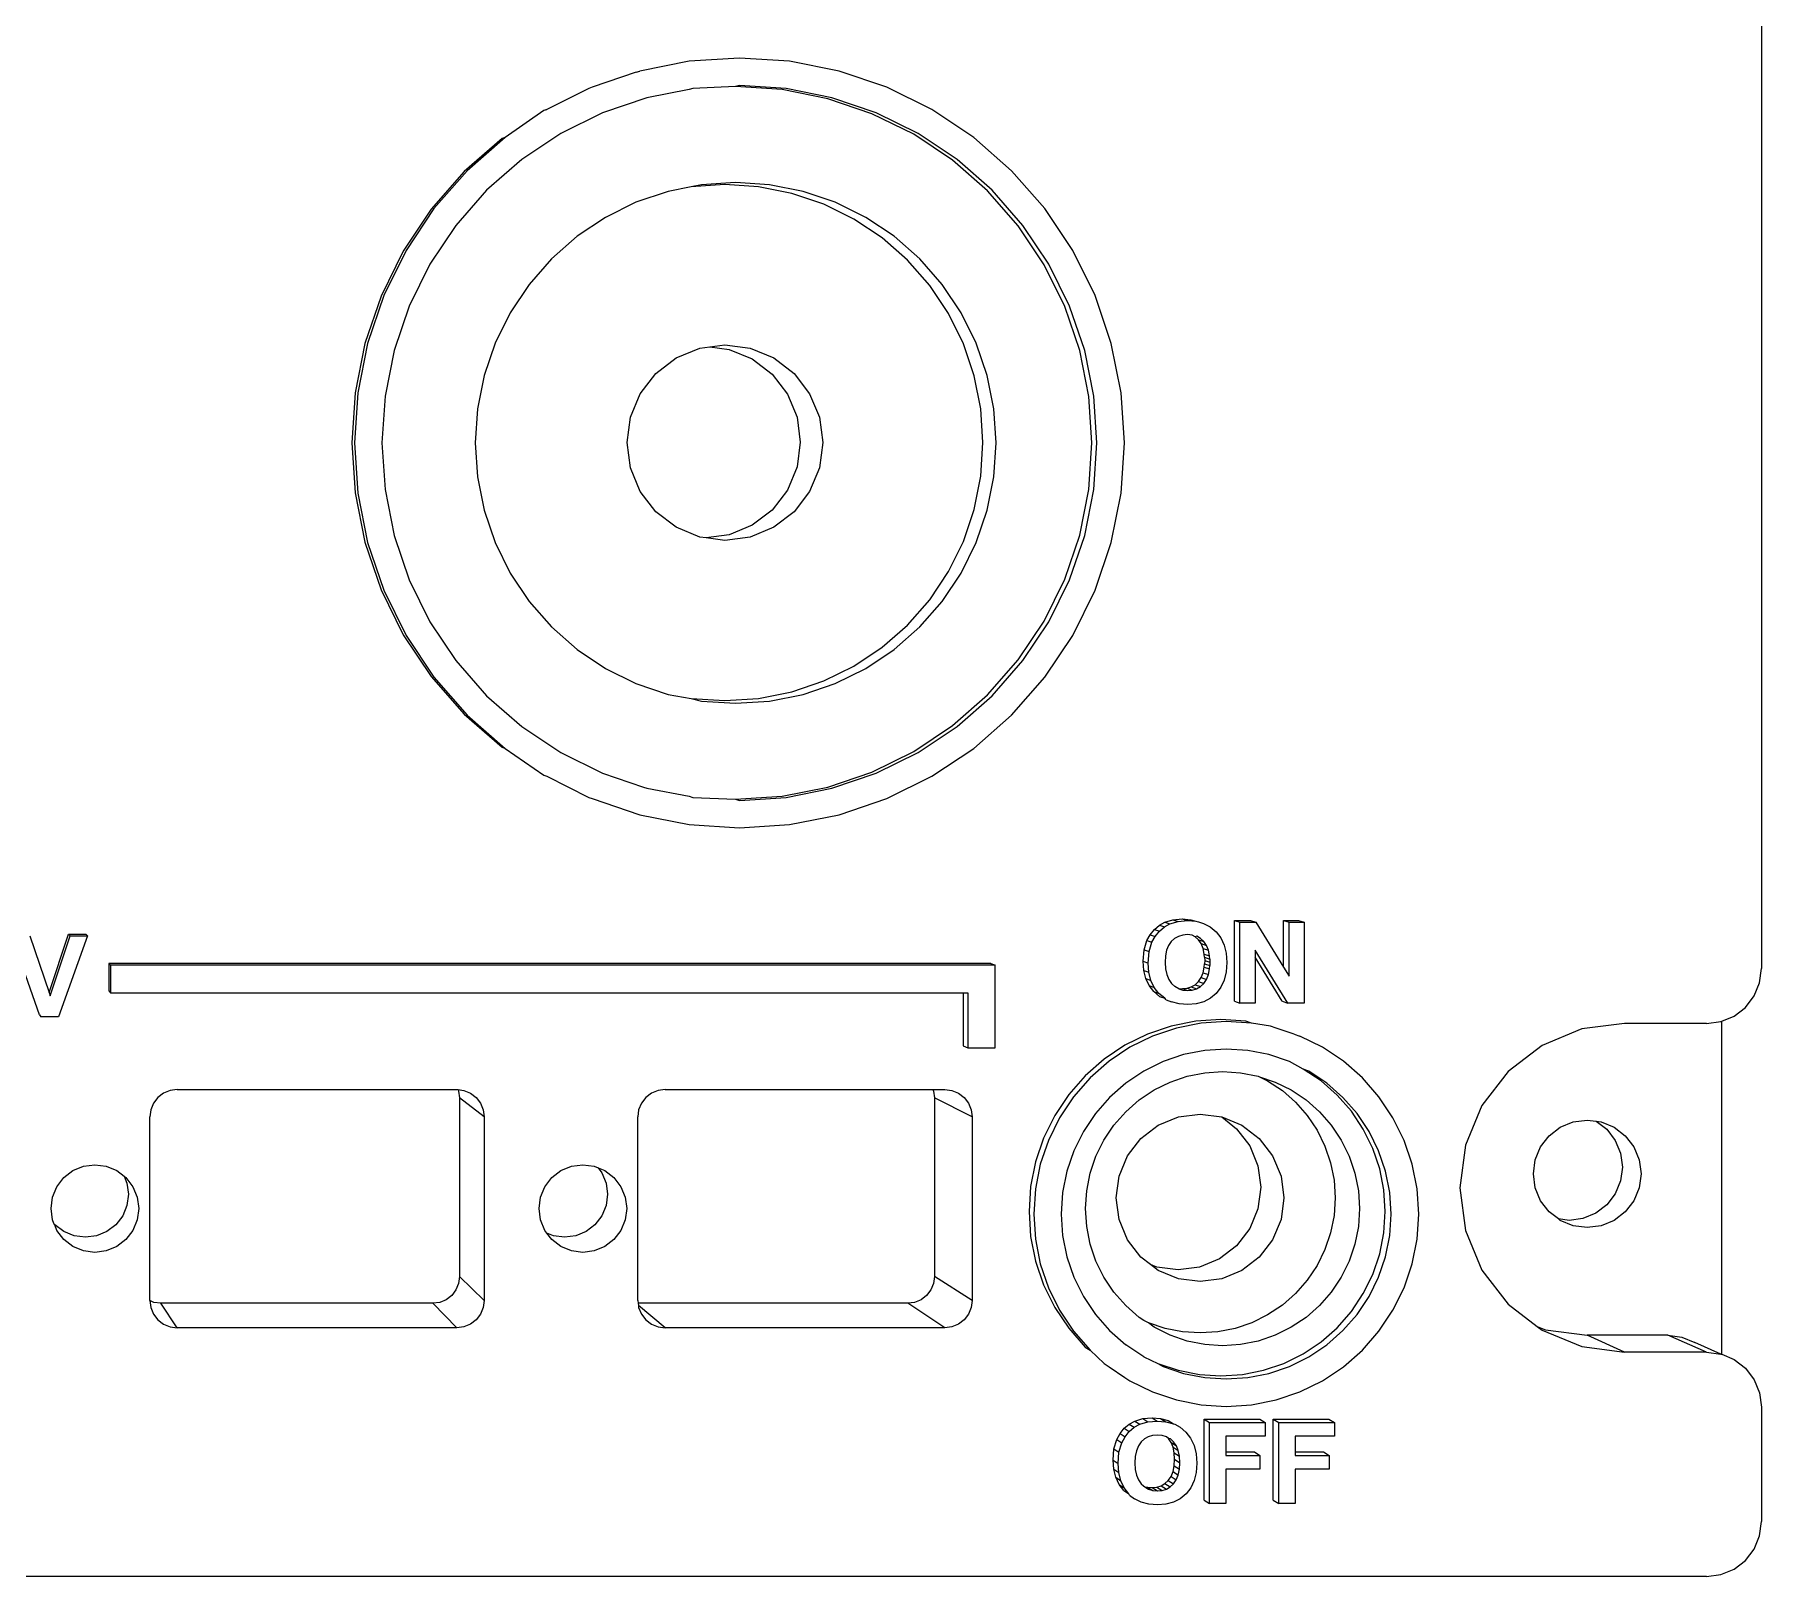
# Model space of a CAD drawing. Extents: x -79 to 96, y -51 to 52.
# Drawn here: x 20.2 to 95.5, y -50.6 to 16.6 of the extents above; entities that cross this region are included whole.
import ezdxf

# ---------------------------------------------------------------- set-up
doc = ezdxf.new("R2010")
doc.units = 0
doc.layers.get('0').update_dxf_attribs({"linetype": 'CONTINUOUS'})

msp = doc.modelspace()

# ---------------------------------------------------------------- linework, layer by layer
for p, q in [((95.526, 25.098), (95.526, -24.141)), ((48.781, 15.411), (46.628, 14.983)), ((50.972, 15.555), (48.781, 15.411)), ((53.162, 15.411), (50.972, 15.555)), ((55.315, 14.983), (53.162, 15.411)), ((46.478, 14.935), (44.549, 14.277)), ((46.478, 14.935), (46.628, 14.983)), ((50.807, 14.31), (48.938, 14.223)), ((50.972, 14.356), (50.807, 14.31)), ((52.834, 14.177), (50.807, 14.31)), ((53.006, 14.223), (50.972, 14.356)), ((57.394, 14.277), (55.315, 14.983)), ((44.406, 14.231), (42.581, 13.306)), ((44.549, 14.277), (44.406, 14.231)), ((46.938, 13.825), (45.008, 13.17)), ((48.78, 14.177), (46.938, 13.825)), ((48.938, 14.223), (48.78, 14.177)), ((54.827, 13.78), (52.834, 14.177)), ((55.005, 13.825), (53.006, 14.223)), ((56.751, 13.127), (54.827, 13.78)), ((56.935, 13.17), (55.005, 13.825)), ((59.362, 13.306), (57.394, 14.277)), ((42.443, 13.263), (40.755, 12.087)), ((42.581, 13.306), (42.443, 13.263)), ((42.443, 13.263), (42.465, 13.278)), ((42.465, 13.278), (42.581, 13.306)), ((45.008, 13.17), (43.18, 12.268)), ((58.573, 12.229), (56.751, 13.127)), ((58.763, 12.268), (56.935, 13.17)), ((61.188, 12.087), (59.362, 13.306)), ((40.624, 12.048), (38.979, 10.605)), ((40.755, 12.087), (39.105, 10.639)), ((40.755, 12.087), (40.624, 12.048)), ((43.18, 12.268), (41.485, 11.136)), ((60.263, 11.1), (58.573, 12.229)), ((60.458, 11.136), (58.763, 12.268)), ((62.838, 10.639), (61.188, 12.087)), ((38.979, 10.605), (37.536, 8.96)), ((39.105, 10.639), (37.658, 8.989)), ((41.485, 11.136), (39.953, 9.792)), ((61.79, 9.76), (60.263, 11.1)), ((61.99, 9.792), (60.458, 11.136)), ((64.285, 8.989), (62.838, 10.639)), ((39.953, 9.792), (38.609, 8.259)), ((48.875, 9.939), (47.869, 9.741)), ((50.343, 10.035), (48.875, 9.939)), ((49.325, 10.031), (48.875, 9.939)), ((50.807, 10.128), (49.325, 10.031)), ((51.811, 9.939), (50.343, 10.035)), ((52.289, 10.031), (50.807, 10.128)), ((53.254, 9.652), (51.811, 9.939)), ((53.745, 9.741), (52.289, 10.031)), ((63.334, 8.259), (61.99, 9.792)), ((46.463, 9.264), (45.132, 8.607)), ((47.869, 9.741), (46.463, 9.264)), ((54.647, 9.179), (53.254, 9.652)), ((55.151, 9.264), (53.745, 9.741)), ((55.966, 8.528), (54.647, 9.179)), ((56.482, 8.607), (55.151, 9.264)), ((63.13, 8.233), (61.79, 9.76)), ((37.536, 8.96), (36.321, 7.141)), ((37.658, 8.989), (36.438, 7.164)), ((45.132, 8.607), (43.897, 7.782)), ((57.19, 7.711), (55.966, 8.528)), ((57.717, 7.782), (56.482, 8.607)), ((65.505, 7.164), (64.285, 8.989)), ((38.609, 8.259), (37.476, 6.564)), ((43.897, 7.782), (42.781, 6.803)), ((58.296, 6.741), (57.19, 7.711)), ((58.833, 6.803), (57.717, 7.782)), ((64.259, 6.543), (63.13, 8.233)), ((64.467, 6.564), (63.334, 8.259)), ((36.321, 7.141), (35.353, 5.178)), ((36.438, 7.164), (35.467, 5.195)), ((42.781, 6.803), (41.802, 5.687)), ((59.812, 5.687), (58.833, 6.803)), ((66.476, 5.195), (65.505, 7.164)), ((37.476, 6.564), (36.575, 4.736)), ((59.266, 5.635), (58.296, 6.741)), ((65.157, 4.721), (64.259, 6.543)), ((65.368, 4.736), (64.467, 6.564)), ((41.802, 5.687), (40.977, 4.452)), ((60.083, 4.412), (59.266, 5.635)), ((60.637, 4.452), (59.812, 5.687)), ((35.353, 5.178), (34.649, 3.106)), ((35.467, 5.195), (34.762, 3.116)), ((36.575, 4.736), (35.919, 2.806)), ((65.811, 2.797), (65.157, 4.721)), ((66.024, 2.806), (65.368, 4.736)), ((67.181, 3.116), (66.476, 5.195)), ((40.977, 4.452), (40.32, 3.121)), ((60.734, 3.092), (60.083, 4.412)), ((61.294, 3.121), (60.637, 4.452)), ((34.649, 3.106), (34.223, 0.96)), ((34.762, 3.116), (34.333, 0.963)), ((40.32, 3.121), (39.843, 1.715)), ((49.683, 2.963), (50.343, 3.05)), ((50.343, 3.05), (51.446, 2.905)), ((61.207, 1.699), (60.734, 3.092)), ((61.771, 1.715), (61.294, 3.121)), ((67.61, 0.963), (67.181, 3.116)), ((35.919, 2.806), (35.522, 0.807)), ((47.329, 1.802), (48.212, 2.479)), ((48.212, 2.479), (49.24, 2.905)), ((49.24, 2.905), (49.683, 2.963)), ((49.683, 2.963), (50.523, 2.853)), ((50.523, 2.853), (51.532, 2.435)), ((51.446, 2.905), (52.474, 2.479)), ((51.532, 2.435), (52.399, 1.77)), ((52.474, 2.479), (53.357, 1.802)), ((66.207, 0.804), (65.811, 2.797)), ((66.421, 0.807), (66.024, 2.806)), ((39.843, 1.715), (39.553, 0.259)), ((46.652, 0.919), (47.329, 1.802)), ((52.399, 1.77), (53.064, 0.903)), ((53.357, 1.802), (54.034, 0.919)), ((61.494, 0.256), (61.207, 1.699)), ((62.061, 0.259), (61.771, 1.715)), ((34.223, 0.96), (34.079, -1.223)), ((34.333, 0.963), (34.19, -1.227)), ((35.522, 0.807), (35.388, -1.227)), ((46.226, -0.109), (46.652, 0.919)), ((53.064, 0.903), (53.483, -0.107)), ((54.034, 0.919), (54.46, -0.109)), ((66.34, -1.223), (66.207, 0.804)), ((66.555, -1.227), (66.421, 0.807)), ((67.753, -1.227), (67.61, 0.963)), ((39.553, 0.259), (39.456, -1.223)), ((61.59, -1.212), (61.494, 0.256)), ((62.158, -1.223), (62.061, 0.259)), ((46.081, -1.212), (46.226, -0.109)), ((53.483, -0.107), (53.625, -1.19)), ((54.46, -0.109), (54.605, -1.212)), ((34.079, -1.223), (34.223, -3.406)), ((34.19, -1.227), (34.333, -3.417)), ((35.388, -1.227), (35.522, -3.261)), ((39.456, -1.223), (39.553, -2.705)), ((46.226, -2.315), (46.081, -1.212)), ((53.625, -1.19), (53.483, -2.273)), ((54.605, -1.212), (54.46, -2.315)), ((61.494, -2.68), (61.59, -1.212)), ((62.061, -2.705), (62.158, -1.223)), ((66.207, -3.25), (66.34, -1.223)), ((66.421, -3.261), (66.555, -1.227)), ((67.61, -3.417), (67.753, -1.227)), ((39.553, -2.705), (39.843, -4.161)), ((46.652, -3.343), (46.226, -2.315)), ((53.483, -2.273), (53.064, -3.283)), ((54.46, -2.315), (54.034, -3.343)), ((61.207, -4.123), (61.494, -2.68)), ((61.771, -4.161), (62.061, -2.705)), ((34.223, -3.406), (34.649, -5.552)), ((34.333, -3.417), (34.762, -5.57)), ((35.522, -3.261), (35.919, -5.26)), ((47.329, -4.226), (46.652, -3.343)), ((53.064, -3.283), (52.399, -4.15)), ((54.034, -3.343), (53.357, -4.226)), ((65.811, -5.243), (66.207, -3.25)), ((66.024, -5.26), (66.421, -3.261)), ((67.181, -5.57), (67.61, -3.417)), ((39.843, -4.161), (40.32, -5.567)), ((48.212, -4.903), (47.329, -4.226)), ((52.399, -4.15), (51.532, -4.815)), ((53.357, -4.226), (52.474, -4.903)), ((60.734, -5.516), (61.207, -4.123)), ((61.294, -5.567), (61.771, -4.161)), ((35.919, -5.26), (36.575, -7.19)), ((49.24, -5.329), (48.212, -4.903)), ((50.523, -5.233), (49.518, -5.365)), ((51.532, -4.815), (50.523, -5.233)), ((52.474, -4.903), (51.446, -5.329)), ((65.157, -7.167), (65.811, -5.243)), ((65.368, -7.19), (66.024, -5.26)), ((34.649, -5.552), (35.353, -7.624)), ((34.762, -5.57), (35.467, -7.649)), ((40.32, -5.567), (40.977, -6.898)), ((49.518, -5.365), (49.24, -5.329)), ((50.343, -5.474), (49.518, -5.365)), ((51.446, -5.329), (50.343, -5.474)), ((60.083, -6.835), (60.734, -5.516)), ((60.637, -6.898), (61.294, -5.567)), ((66.476, -7.649), (67.181, -5.57)), ((36.575, -7.19), (37.476, -9.019)), ((40.977, -6.898), (41.802, -8.133)), ((59.266, -8.059), (60.083, -6.835)), ((59.812, -8.133), (60.637, -6.898)), ((64.259, -8.989), (65.157, -7.167)), ((64.467, -9.019), (65.368, -7.19)), ((35.353, -7.624), (36.321, -9.587)), ((35.467, -7.649), (36.438, -9.618)), ((41.802, -8.133), (42.781, -9.249)), ((58.296, -9.165), (59.266, -8.059)), ((58.833, -9.249), (59.812, -8.133)), ((65.505, -9.618), (66.476, -7.649)), ((37.476, -9.019), (38.609, -10.713)), ((63.13, -10.679), (64.259, -8.989)), ((63.334, -10.713), (64.467, -9.019)), ((36.321, -9.587), (37.536, -11.406)), ((36.438, -9.618), (37.658, -11.443)), ((42.781, -9.249), (43.897, -10.228)), ((57.19, -10.135), (58.296, -9.165)), ((57.717, -10.228), (58.833, -9.249)), ((64.285, -11.443), (65.505, -9.618)), ((43.897, -10.228), (45.132, -11.053)), ((55.966, -10.952), (57.19, -10.135)), ((56.482, -11.053), (57.717, -10.228)), ((38.609, -10.713), (39.953, -12.246)), ((45.132, -11.053), (46.463, -11.71)), ((54.647, -11.603), (55.966, -10.952)), ((55.151, -11.71), (56.482, -11.053)), ((61.79, -12.206), (63.13, -10.679)), ((61.99, -12.246), (63.334, -10.713)), ((37.536, -11.406), (38.979, -13.051)), ((37.658, -11.443), (39.105, -13.094)), ((46.463, -11.71), (47.869, -12.187)), ((53.254, -12.076), (54.647, -11.603)), ((53.745, -12.187), (55.151, -11.71)), ((62.838, -13.094), (64.285, -11.443)), ((39.953, -12.246), (41.485, -13.59)), ((47.869, -12.187), (48.875, -12.363)), ((48.875, -12.363), (50.343, -12.459)), ((48.875, -12.363), (49.325, -12.477)), ((49.325, -12.477), (50.807, -12.574)), ((50.343, -12.459), (51.811, -12.363)), ((50.807, -12.574), (52.289, -12.477)), ((51.811, -12.363), (53.254, -12.076)), ((52.289, -12.477), (53.745, -12.187)), ((60.263, -13.546), (61.79, -12.206)), ((60.458, -13.59), (61.99, -12.246)), ((38.979, -13.051), (40.624, -14.494)), ((39.105, -13.094), (40.755, -14.541)), ((58.573, -14.675), (60.263, -13.546)), ((61.188, -14.541), (62.838, -13.094)), ((41.485, -13.59), (43.18, -14.722)), ((58.763, -14.722), (60.458, -13.59)), ((40.624, -14.494), (40.755, -14.541)), ((40.755, -14.541), (42.443, -15.71)), ((43.18, -14.722), (45.001, -15.62)), ((56.751, -15.573), (58.573, -14.675)), ((56.935, -15.624), (58.763, -14.722)), ((59.362, -15.76), (61.188, -14.541)), ((42.443, -15.71), (42.581, -15.76)), ((42.581, -15.76), (44.406, -16.677)), ((45.001, -15.62), (46.787, -16.227)), ((54.827, -16.227), (56.751, -15.573)), ((55.005, -16.279), (56.935, -15.624)), ((57.394, -16.731), (59.362, -15.76)), ((46.787, -16.227), (46.938, -16.279)), ((46.938, -16.279), (48.78, -16.623)), ((52.834, -16.623), (54.827, -16.227)), ((53.006, -16.677), (55.005, -16.279)), ((44.406, -16.677), (44.549, -16.731)), ((44.549, -16.731), (46.628, -17.437)), ((48.78, -16.623), (48.938, -16.677)), ((48.938, -16.677), (50.807, -16.756)), ((50.807, -16.756), (52.834, -16.623)), ((50.807, -16.756), (50.972, -16.81)), ((50.972, -16.81), (53.006, -16.677)), ((55.315, -17.437), (57.394, -16.731)), ((46.628, -17.437), (48.781, -17.865)), ((48.781, -17.865), (50.972, -18.009)), ((50.972, -18.009), (53.162, -17.865)), ((53.162, -17.865), (55.315, -17.437)), ((68.875, -22.664), (69.061, -22.436)), ((69.061, -22.436), (69.279, -22.25)), ((69.061, -22.436), (69.285, -22.509)), ((69.098, -22.737), (69.285, -22.509)), ((69.279, -22.25), (69.517, -22.119)), ((69.279, -22.25), (69.503, -22.322)), ((69.285, -22.509), (69.503, -22.322)), ((69.503, -22.322), (69.742, -22.19)), ((69.517, -22.119), (69.871, -22.014)), ((69.517, -22.119), (69.742, -22.19)), ((69.742, -22.19), (70.098, -22.085)), ((69.871, -22.014), (70.276, -21.979)), ((69.871, -22.014), (70.098, -22.085)), ((70.098, -22.085), (70.504, -22.05)), ((70.276, -21.979), (70.646, -22.009)), ((70.276, -21.979), (70.504, -22.05)), ((70.504, -22.05), (70.875, -22.081)), ((70.646, -22.009), (70.875, -22.081)), ((70.875, -22.081), (70.978, -22.1)), ((70.978, -22.1), (71.207, -22.172)), ((71.207, -22.172), (71.5, -22.323)), ((71.5, -22.323), (71.754, -22.535)), ((71.754, -22.535), (71.96, -22.801)), ((72.553, -25.564), (72.553, -22.039)), ((72.553, -22.039), (73.245, -22.039)), ((72.553, -22.039), (72.788, -22.111)), ((72.788, -25.646), (72.788, -22.111)), ((72.788, -22.111), (73.483, -22.111)), ((73.245, -22.039), (73.483, -22.111)), ((73.483, -22.111), (74.688, -24.077)), ((74.688, -24.077), (74.688, -22.039)), ((74.688, -22.039), (75.349, -22.039)), ((74.688, -22.039), (74.93, -22.111)), ((74.93, -22.111), (75.593, -22.111)), ((74.93, -24.472), (74.93, -22.111)), ((75.349, -22.039), (75.593, -22.111)), ((75.593, -22.111), (75.593, -25.646)), ((20.456, -26.16), (19.259, -22.709)), ((20.033, -22.709), (20.879, -25.185)), ((20.879, -25.185), (21.723, -22.636)), ((20.928, -25.326), (21.793, -22.709)), ((22.551, -22.709), (21.284, -26.245)), ((21.723, -22.636), (22.478, -22.636)), ((21.723, -22.636), (21.793, -22.709)), ((21.793, -22.709), (22.551, -22.709)), ((22.478, -22.636), (22.551, -22.709)), ((68.572, -23.823), (68.612, -23.328)), ((68.612, -23.328), (68.733, -22.919)), ((68.612, -23.328), (68.834, -23.403)), ((68.733, -22.919), (68.875, -22.664)), ((68.733, -22.919), (68.956, -22.993)), ((68.834, -23.403), (68.956, -22.993)), ((68.875, -22.664), (69.098, -22.737)), ((68.956, -22.993), (69.098, -22.737)), ((69.681, -23.134), (69.597, -23.343)), ((69.8, -22.963), (69.681, -23.134)), ((69.945, -22.831), (69.8, -22.963)), ((70.113, -22.736), (69.945, -22.831)), ((70.301, -22.68), (70.113, -22.736)), ((70.511, -22.661), (70.301, -22.68)), ((70.709, -22.678), (70.511, -22.661)), ((70.846, -22.755), (70.709, -22.678)), ((70.909, -22.735), (70.846, -22.755)), ((70.989, -22.886), (70.846, -22.755)), ((71.075, -22.829), (70.909, -22.735)), ((71.105, -23.054), (70.989, -22.886)), ((70.989, -22.886), (71.219, -22.96)), ((71.219, -22.96), (71.075, -22.829)), ((71.188, -23.261), (71.105, -23.054)), ((71.105, -23.054), (71.336, -23.128)), ((71.238, -23.506), (71.188, -23.261)), ((71.188, -23.261), (71.419, -23.336)), ((71.336, -23.128), (71.219, -22.96)), ((71.419, -23.336), (71.336, -23.128)), ((71.469, -23.582), (71.419, -23.336)), ((71.96, -22.801), (72.106, -23.115)), ((72.106, -23.115), (72.194, -23.475)), ((61.927, -23.92), (23.478, -23.92)), ((23.478, -23.92), (23.478, -25.115)), ((23.478, -23.92), (23.554, -23.997)), ((62.128, -23.997), (23.554, -23.997)), ((23.554, -23.997), (23.554, -25.196)), ((61.927, -23.92), (62.128, -23.997)), ((62.128, -27.593), (62.128, -23.997)), ((68.601, -24.221), (68.572, -23.823)), ((68.572, -23.823), (68.794, -23.9)), ((68.794, -23.9), (68.834, -23.403)), ((68.823, -24.3), (68.794, -23.9)), ((69.546, -23.59), (69.53, -23.876)), ((69.53, -23.876), (69.547, -24.158)), ((69.597, -23.343), (69.546, -23.59)), ((71.187, -24.326), (71.238, -24.077)), ((71.247, -23.648), (71.238, -23.506)), ((71.238, -23.506), (71.469, -23.582)), ((71.238, -24.077), (71.246, -23.933)), ((71.238, -24.077), (71.468, -24.155)), ((71.255, -23.79), (71.246, -23.933)), ((71.246, -23.933), (71.477, -24.011)), ((71.247, -23.648), (71.255, -23.79)), ((71.247, -23.648), (71.477, -23.724)), ((71.255, -23.79), (71.486, -23.867)), ((71.468, -24.155), (71.477, -24.011)), ((71.477, -23.724), (71.469, -23.582)), ((71.477, -23.724), (71.486, -23.867)), ((71.486, -23.867), (71.477, -24.011)), ((72.194, -23.475), (72.224, -23.883)), ((72.224, -23.883), (72.194, -24.288)), ((74.877, -25.646), (73.451, -23.341)), ((73.451, -23.341), (73.451, -23.649)), ((74.635, -25.564), (73.451, -23.649)), ((73.451, -23.649), (73.451, -25.646)), ((74.688, -24.077), (74.93, -24.472)), ((68.688, -24.574), (68.601, -24.221)), ((68.601, -24.221), (68.823, -24.3)), ((68.833, -24.882), (68.688, -24.574)), ((68.688, -24.574), (68.91, -24.654)), ((68.91, -24.654), (68.823, -24.3)), ((69.056, -24.962), (68.91, -24.654)), ((69.547, -24.158), (69.599, -24.404)), ((69.599, -24.404), (69.686, -24.614)), ((69.686, -24.614), (69.807, -24.787)), ((69.807, -24.787), (69.955, -24.922)), ((70.836, -24.843), (70.982, -24.709)), ((70.982, -24.709), (71.101, -24.537)), ((70.982, -24.709), (71.212, -24.789)), ((71.065, -24.924), (71.212, -24.789)), ((71.101, -24.537), (71.187, -24.326)), ((71.101, -24.537), (71.332, -24.616)), ((71.187, -24.326), (71.417, -24.405)), ((71.212, -24.789), (71.332, -24.616)), ((71.332, -24.616), (71.417, -24.405)), ((71.417, -24.405), (71.468, -24.155)), ((72.107, -24.646), (71.962, -24.958)), ((72.194, -24.288), (72.107, -24.646)), ((95.206, -25.336), (95.444, -24.759)), ((95.444, -24.759), (95.526, -24.141)), ((20.879, -25.185), (20.928, -25.326)), ((23.478, -25.115), (23.554, -25.196)), ((23.554, -25.196), (60.732, -25.196)), ((60.732, -25.196), (60.732, -27.504)), ((60.732, -25.196), (60.929, -25.196)), ((60.929, -25.196), (60.929, -27.593)), ((69.036, -25.144), (68.833, -24.882)), ((68.833, -24.882), (69.056, -24.962)), ((69.288, -25.354), (69.036, -25.144)), ((69.036, -25.144), (69.259, -25.226)), ((69.259, -25.226), (69.056, -24.962)), ((69.512, -25.436), (69.259, -25.226)), ((69.288, -25.354), (69.512, -25.436)), ((69.58, -25.504), (69.512, -25.436)), ((69.58, -25.504), (69.806, -25.586)), ((70.139, -25.677), (69.806, -25.586)), ((70.122, -25.019), (69.955, -24.922)), ((70.122, -25.019), (70.284, -25.016)), ((70.122, -25.019), (70.307, -25.077)), ((70.284, -25.016), (70.487, -24.996)), ((70.284, -25.016), (70.511, -25.097)), ((70.307, -25.077), (70.511, -25.097)), ((70.487, -24.996), (70.671, -24.939)), ((70.487, -24.996), (70.715, -25.077)), ((70.511, -25.097), (70.715, -25.077)), ((70.671, -24.939), (70.836, -24.843)), ((70.671, -24.939), (70.9, -25.02)), ((70.715, -25.077), (70.9, -25.02)), ((70.836, -24.843), (71.065, -24.924)), ((71.214, -25.586), (70.883, -25.677)), ((70.9, -25.02), (71.065, -24.924)), ((71.506, -25.435), (71.214, -25.586)), ((71.758, -25.223), (71.506, -25.435)), ((71.962, -24.958), (71.758, -25.223)), ((72.553, -25.564), (72.788, -25.646)), ((74.635, -25.564), (74.877, -25.646)), ((94.826, -25.831), (95.206, -25.336)), ((20.456, -26.16), (20.522, -26.245)), ((21.284, -26.245), (20.522, -26.245)), ((70.514, -25.707), (70.139, -25.677)), ((70.883, -25.677), (70.514, -25.707)), ((73.451, -25.646), (72.788, -25.646)), ((75.593, -25.646), (74.877, -25.646)), ((93.796, -26.432), (94.331, -26.21)), ((94.331, -26.21), (94.826, -25.831)), ((68.76, -27.001), (67.779, -27.485)), ((68.982, -27.089), (67.998, -27.574)), ((69.796, -26.65), (68.76, -27.001)), ((70.022, -26.736), (68.982, -27.089)), ((70.869, -26.436), (69.796, -26.65)), ((71.098, -26.522), (70.022, -26.736)), ((71.96, -26.365), (70.869, -26.436)), ((72.193, -26.45), (71.098, -26.522)), ((73.052, -26.436), (71.96, -26.365)), ((73.289, -26.522), (72.193, -26.45)), ((73.289, -26.522), (73.052, -26.436)), ((74.125, -26.65), (73.289, -26.522)), ((74.365, -26.736), (74.125, -26.65)), ((75.161, -27.001), (74.365, -26.736)), ((75.161, -27.001), (75.404, -27.089)), ((76.389, -27.574), (75.404, -27.089)), ((87.696, -26.775), (85.967, -27.491)), ((89.552, -26.53), (87.696, -26.775)), ((93.136, -26.53), (89.552, -26.53)), ((93.136, -26.53), (93.755, -26.449)), ((93.755, -26.449), (93.796, -26.432)), ((93.796, -40.955), (93.796, -26.432)), ((60.732, -27.504), (60.929, -27.593)), ((60.929, -27.593), (62.128, -27.593)), ((67.779, -27.485), (66.869, -28.093)), ((67.998, -27.574), (67.085, -28.184)), ((71.255, -27.71), (70.332, -27.894)), ((72.193, -27.649), (71.255, -27.71)), ((73.132, -27.71), (72.193, -27.649)), ((74.055, -27.894), (73.132, -27.71)), ((77.301, -28.184), (76.389, -27.574)), ((85.967, -27.491), (84.482, -28.63)), ((66.869, -28.093), (66.046, -28.814)), ((67.085, -28.184), (66.26, -28.908)), ((69.441, -28.196), (68.597, -28.612)), ((70.332, -27.894), (69.441, -28.196)), ((74.946, -28.196), (74.055, -27.894)), ((75.545, -28.52), (74.946, -28.196)), ((76.325, -29.041), (75.545, -28.52)), ((75.79, -28.612), (75.545, -28.52)), ((78.127, -28.908), (77.301, -28.184)), ((66.046, -28.814), (65.325, -29.637)), ((66.26, -28.908), (65.537, -29.733)), ((67.815, -29.135), (67.108, -29.755)), ((68.597, -28.612), (67.815, -29.135)), ((69.048, -29.433), (69.749, -29.087)), ((69.749, -29.087), (70.489, -28.836)), ((70.489, -28.836), (71.256, -28.684)), ((71.256, -28.684), (72.035, -28.632)), ((72.035, -28.632), (72.815, -28.684)), ((72.815, -28.684), (73.582, -28.836)), ((73.582, -28.836), (73.65, -28.859)), ((73.65, -28.859), (73.999, -29.031)), ((73.65, -28.859), (74.322, -29.087)), ((73.999, -29.031), (74.64, -29.46)), ((74.322, -29.087), (75.023, -29.433)), ((76.572, -29.135), (75.79, -28.612)), ((77.03, -29.659), (76.325, -29.041)), ((77.279, -29.755), (76.572, -29.135)), ((78.85, -29.733), (78.127, -28.908)), ((84.482, -28.63), (83.343, -30.115)), ((25.426, -30.006), (25.307, -30.295)), ((25.616, -29.759), (25.426, -30.006)), ((25.864, -29.569), (25.616, -29.759)), ((26.152, -29.45), (25.864, -29.569)), ((26.461, -29.409), (26.152, -29.45)), ((26.461, -29.409), (38.648, -29.409)), ((38.648, -29.409), (38.705, -29.417)), ((38.705, -29.417), (38.731, -29.479)), ((38.705, -29.417), (38.957, -29.45)), ((38.731, -29.479), (38.771, -29.78)), ((39.843, -30.604), (38.771, -29.78)), ((38.771, -29.78), (38.771, -37.57)), ((38.957, -29.45), (39.246, -29.569)), ((39.246, -29.569), (39.493, -29.759)), ((39.493, -29.759), (39.683, -30.006)), ((39.683, -30.006), (39.802, -30.295)), ((46.698, -30.006), (46.579, -30.295)), ((46.888, -29.759), (46.698, -30.006)), ((47.135, -29.569), (46.888, -29.759)), ((47.423, -29.45), (47.135, -29.569)), ((47.733, -29.409), (47.423, -29.45)), ((47.733, -29.409), (59.401, -29.409)), ((59.401, -29.409), (59.43, -29.479)), ((59.401, -29.409), (59.92, -29.409)), ((59.43, -29.479), (59.47, -29.78)), ((61.115, -30.604), (59.47, -29.78)), ((59.47, -29.78), (59.47, -37.57)), ((59.92, -29.409), (60.229, -29.45)), ((60.229, -29.45), (60.517, -29.569)), ((60.517, -29.569), (60.765, -29.759)), ((60.765, -29.759), (60.955, -30.006)), ((60.955, -30.006), (61.074, -30.295)), ((65.325, -29.637), (64.717, -30.547)), ((65.537, -29.733), (64.927, -30.645)), ((67.108, -29.755), (66.488, -30.463)), ((67.811, -30.382), (68.399, -29.867)), ((68.399, -29.867), (69.048, -29.433)), ((74.64, -29.46), (75.22, -29.968)), ((75.023, -29.433), (75.672, -29.867)), ((75.22, -29.968), (75.728, -30.547)), ((75.672, -29.867), (76.26, -30.382)), ((77.648, -30.364), (77.03, -29.659)), ((77.899, -30.463), (77.279, -29.755)), ((79.46, -30.645), (78.85, -29.733)), ((25.307, -30.295), (25.266, -30.604)), ((25.266, -38.609), (25.266, -30.604)), ((39.802, -30.295), (39.843, -30.604)), ((39.843, -30.604), (39.843, -38.609)), ((46.579, -30.295), (46.538, -30.604)), ((46.538, -38.609), (46.538, -30.604)), ((61.074, -30.295), (61.115, -30.604)), ((61.115, -30.604), (61.115, -38.609)), ((64.717, -30.547), (64.233, -31.528)), ((64.927, -30.645), (64.441, -31.63)), ((66.488, -30.463), (65.965, -31.245)), ((67.296, -30.97), (67.811, -30.382)), ((69.226, -30.97), (70.107, -30.606)), ((70.107, -30.606), (71.053, -30.481)), ((71.053, -30.481), (71.998, -30.606)), ((71.998, -30.606), (72.88, -30.97)), ((71.998, -30.606), (72.645, -31.126)), ((75.728, -30.547), (76.156, -31.188)), ((76.26, -30.382), (76.775, -30.97)), ((78.169, -31.144), (77.648, -30.364)), ((78.422, -31.245), (77.899, -30.463)), ((79.946, -31.63), (79.46, -30.645)), ((83.343, -30.115), (82.627, -31.844)), ((86.757, -31.057), (87.323, -30.823)), ((87.323, -30.823), (87.93, -30.743)), ((87.93, -30.743), (88.325, -30.795)), ((88.325, -30.795), (88.786, -31.148)), ((88.325, -30.795), (88.537, -30.823)), ((88.537, -30.823), (89.103, -31.057)), ((64.233, -31.528), (63.882, -32.564)), ((65.965, -31.245), (65.549, -32.089)), ((66.862, -31.619), (67.296, -30.97)), ((67.889, -32.308), (68.469, -31.551)), ((68.469, -31.551), (69.226, -30.97)), ((72.645, -31.126), (73.218, -31.873)), ((72.88, -30.97), (73.636, -31.551)), ((73.636, -31.551), (74.217, -32.308)), ((76.156, -31.188), (76.497, -31.879)), ((76.775, -30.97), (77.209, -31.619)), ((78.584, -31.985), (78.169, -31.144)), ((78.838, -32.089), (78.422, -31.245)), ((85.898, -31.916), (86.271, -31.43)), ((86.271, -31.43), (86.757, -31.057)), ((88.786, -31.148), (89.155, -31.63)), ((89.103, -31.057), (89.589, -31.43)), ((89.589, -31.43), (89.962, -31.916)), ((64.441, -31.63), (64.088, -32.669)), ((65.549, -32.089), (65.246, -32.979)), ((66.265, -33.06), (66.516, -32.32)), ((66.516, -32.32), (66.862, -31.619)), ((67.524, -33.189), (67.889, -32.308)), ((73.218, -31.873), (73.578, -32.742)), ((74.217, -32.308), (74.582, -33.189)), ((76.497, -31.879), (76.745, -32.609)), ((77.209, -31.619), (77.555, -32.32)), ((77.555, -32.32), (77.806, -33.06)), ((78.885, -32.873), (78.584, -31.985)), ((79.141, -32.979), (78.838, -32.089)), ((80.298, -32.669), (79.946, -31.63)), ((82.627, -31.844), (82.383, -33.699)), ((85.664, -32.482), (85.898, -31.916)), ((89.155, -31.63), (89.387, -32.191)), ((89.387, -32.191), (89.467, -32.792)), ((89.962, -31.916), (90.197, -32.482)), ((21.525, -33.255), (21.921, -32.951)), ((21.921, -32.951), (22.382, -32.76)), ((22.382, -32.76), (22.877, -32.695)), ((22.877, -32.695), (23.371, -32.76)), ((23.371, -32.76), (23.832, -32.951)), ((23.832, -32.951), (24.152, -33.196)), ((42.796, -33.255), (43.192, -32.951)), ((43.192, -32.951), (43.653, -32.76)), ((43.653, -32.76), (44.148, -32.695)), ((44.148, -32.695), (44.643, -32.76)), ((44.643, -32.76), (44.812, -32.83)), ((44.812, -32.83), (44.974, -33.041)), ((44.812, -32.83), (45.104, -32.951)), ((44.974, -33.041), (45.162, -33.494)), ((45.104, -32.951), (45.5, -33.255)), ((63.882, -32.564), (63.668, -33.637)), ((64.088, -32.669), (63.874, -33.746)), ((65.246, -32.979), (65.063, -33.902)), ((66.112, -33.827), (66.265, -33.06)), ((73.578, -32.742), (73.701, -33.675)), ((76.745, -32.609), (76.895, -33.365)), ((77.806, -33.06), (77.958, -33.827)), ((79.068, -33.793), (78.885, -32.873)), ((79.324, -33.902), (79.141, -32.979)), ((80.513, -33.746), (80.298, -32.669)), ((85.584, -33.089), (85.664, -32.482)), ((85.664, -33.697), (85.584, -33.089)), ((89.467, -32.792), (89.387, -33.394)), ((90.197, -32.482), (90.277, -33.089)), ((90.277, -33.089), (90.197, -33.697)), ((21.03, -34.112), (21.221, -33.651)), ((21.221, -33.651), (21.525, -33.255)), ((24.152, -33.196), (24.275, -33.494)), ((24.152, -33.196), (24.228, -33.255)), ((24.228, -33.255), (24.532, -33.651)), ((24.275, -33.494), (24.339, -33.98)), ((24.532, -33.651), (24.723, -34.112)), ((42.302, -34.112), (42.493, -33.651)), ((42.493, -33.651), (42.796, -33.255)), ((45.162, -33.494), (45.226, -33.98)), ((45.5, -33.255), (45.804, -33.651)), ((45.804, -33.651), (45.995, -34.112)), ((63.668, -33.637), (63.597, -34.728)), ((63.874, -33.746), (63.803, -34.841)), ((66.061, -34.607), (66.112, -33.827)), ((67.399, -34.134), (67.524, -33.189)), ((73.701, -33.675), (73.578, -34.608)), ((74.582, -33.189), (74.706, -34.134)), ((76.895, -33.365), (76.945, -34.134)), ((77.958, -33.827), (78.01, -34.607)), ((79.129, -34.728), (79.068, -33.793)), ((80.584, -34.841), (80.513, -33.746)), ((82.383, -33.699), (82.627, -35.555)), ((85.898, -34.262), (85.664, -33.697)), ((89.387, -33.394), (89.155, -33.955)), ((90.197, -33.697), (89.962, -34.262)), ((20.965, -34.607), (21.03, -34.112)), ((21.03, -35.101), (20.965, -34.607)), ((24.275, -34.466), (24.088, -34.919)), ((24.339, -33.98), (24.275, -34.466)), ((24.723, -34.112), (24.788, -34.607)), ((24.788, -34.607), (24.723, -35.101)), ((42.236, -34.607), (42.302, -34.112)), ((42.302, -35.101), (42.236, -34.607)), ((45.162, -34.466), (44.974, -34.919)), ((45.226, -33.98), (45.162, -34.466)), ((45.995, -34.112), (46.06, -34.607)), ((46.06, -34.607), (45.995, -35.101)), ((65.063, -33.902), (65.001, -34.841)), ((66.112, -35.386), (66.061, -34.607)), ((67.524, -35.08), (67.399, -34.134)), ((73.578, -34.608), (73.218, -35.477)), ((74.706, -34.134), (74.582, -35.08)), ((76.945, -34.134), (76.895, -34.904)), ((78.01, -34.607), (77.958, -35.386)), ((79.386, -34.841), (79.324, -33.902)), ((86.271, -34.748), (85.898, -34.262)), ((88.786, -34.437), (88.304, -34.806)), ((89.155, -33.955), (88.786, -34.437)), ((89.962, -34.262), (89.589, -34.748)), ((21.092, -35.251), (21.03, -35.101)), ((21.135, -35.307), (21.092, -35.251)), ((21.524, -35.606), (21.135, -35.307)), ((21.221, -35.562), (21.135, -35.307)), ((23.79, -35.307), (23.401, -35.606)), ((24.088, -34.919), (23.79, -35.307)), ((24.723, -35.101), (24.532, -35.562)), ((42.493, -35.562), (42.302, -35.101)), ((44.676, -35.307), (44.287, -35.606)), ((44.974, -34.919), (44.676, -35.307)), ((45.995, -35.101), (45.804, -35.562)), ((63.597, -34.728), (63.668, -35.82)), ((63.803, -34.841), (63.874, -35.936)), ((65.001, -34.841), (65.063, -35.78)), ((67.889, -35.961), (67.524, -35.08)), ((74.582, -35.08), (74.217, -35.961)), ((76.895, -34.904), (76.745, -35.66)), ((79.068, -35.664), (79.129, -34.728)), ((79.324, -35.78), (79.386, -34.841)), ((80.513, -35.936), (80.584, -34.841)), ((86.672, -35.056), (86.271, -34.748)), ((87.141, -35.118), (86.672, -35.056)), ((86.757, -35.121), (86.672, -35.056)), ((87.323, -35.356), (86.757, -35.121)), ((87.743, -35.038), (87.141, -35.118)), ((87.93, -35.436), (87.323, -35.356)), ((88.304, -34.806), (87.743, -35.038)), ((88.537, -35.356), (87.93, -35.436)), ((89.103, -35.121), (88.537, -35.356)), ((89.589, -34.748), (89.103, -35.121)), ((21.525, -35.958), (21.221, -35.562)), ((21.976, -35.793), (21.524, -35.606)), ((21.921, -36.262), (21.525, -35.958)), ((22.462, -35.857), (21.976, -35.793)), ((22.948, -35.793), (22.462, -35.857)), ((23.401, -35.606), (22.948, -35.793)), ((24.228, -35.958), (23.832, -36.262)), ((24.532, -35.562), (24.228, -35.958)), ((42.579, -35.676), (42.493, -35.562)), ((42.863, -35.793), (42.579, -35.676)), ((42.796, -35.958), (42.579, -35.676)), ((43.192, -36.262), (42.796, -35.958)), ((43.349, -35.857), (42.863, -35.793)), ((43.835, -35.793), (43.349, -35.857)), ((44.287, -35.606), (43.835, -35.793)), ((45.5, -35.958), (45.104, -36.262)), ((45.804, -35.562), (45.5, -35.958)), ((63.668, -35.82), (63.882, -36.893)), ((63.874, -35.936), (64.088, -37.013)), ((65.063, -35.78), (65.246, -36.702)), ((66.265, -36.153), (66.112, -35.386)), ((68.469, -36.718), (67.889, -35.961)), ((73.218, -35.477), (72.645, -36.224)), ((74.217, -35.961), (73.636, -36.718)), ((76.745, -35.66), (76.497, -36.389)), ((77.958, -35.386), (77.806, -36.153)), ((78.885, -36.584), (79.068, -35.664)), ((79.141, -36.702), (79.324, -35.78)), ((80.298, -37.013), (80.513, -35.936)), ((82.627, -35.555), (83.343, -37.284)), ((22.382, -36.453), (21.921, -36.262)), ((22.877, -36.518), (22.382, -36.453)), ((23.371, -36.453), (22.877, -36.518)), ((23.832, -36.262), (23.371, -36.453)), ((43.653, -36.453), (43.192, -36.262)), ((44.148, -36.518), (43.653, -36.453)), ((44.643, -36.453), (44.148, -36.518)), ((45.104, -36.262), (44.643, -36.453)), ((65.246, -36.702), (65.549, -37.593)), ((66.516, -36.893), (66.265, -36.153)), ((68.897, -37.046), (68.469, -36.718)), ((71.899, -36.796), (71.029, -37.157)), ((72.645, -36.224), (71.899, -36.796)), ((73.636, -36.718), (72.88, -37.298)), ((76.497, -36.389), (76.156, -37.081)), ((77.806, -36.153), (77.555, -36.893)), ((78.584, -37.472), (78.885, -36.584)), ((78.838, -37.593), (79.141, -36.702)), ((38.771, -37.57), (38.731, -37.871)), ((39.843, -38.609), (38.771, -37.57)), ((59.47, -37.57), (59.43, -37.871)), ((61.115, -38.609), (59.47, -37.57)), ((63.882, -36.893), (64.233, -37.929)), ((64.088, -37.013), (64.441, -38.052)), ((65.549, -37.593), (65.965, -38.437)), ((66.862, -37.594), (66.516, -36.893)), ((67.296, -38.243), (66.862, -37.594)), ((69.164, -37.157), (68.897, -37.046)), ((69.226, -37.298), (68.897, -37.046)), ((70.097, -37.279), (69.164, -37.157)), ((70.107, -37.663), (69.226, -37.298)), ((71.029, -37.157), (70.097, -37.279)), ((72.88, -37.298), (71.998, -37.663)), ((76.156, -37.081), (75.728, -37.722)), ((77.209, -37.594), (76.775, -38.243)), ((77.555, -36.893), (77.209, -37.594)), ((78.169, -38.313), (78.584, -37.472)), ((78.422, -38.437), (78.838, -37.593)), ((79.946, -38.052), (80.298, -37.013)), ((83.343, -37.284), (84.482, -38.769)), ((38.43, -38.392), (38.189, -38.577)), ((38.615, -38.151), (38.43, -38.392)), ((38.731, -37.871), (38.615, -38.151)), ((59.129, -38.392), (58.888, -38.577)), ((59.314, -38.151), (59.129, -38.392)), ((59.43, -37.871), (59.314, -38.151)), ((64.233, -37.929), (64.717, -38.91)), ((64.441, -38.052), (64.927, -39.036)), ((67.811, -38.831), (67.296, -38.243)), ((71.053, -37.788), (70.107, -37.663)), ((71.998, -37.663), (71.053, -37.788)), ((75.22, -38.301), (74.64, -38.809)), ((75.728, -37.722), (75.22, -38.301)), ((76.775, -38.243), (76.26, -38.831)), ((77.648, -39.093), (78.169, -38.313)), ((79.46, -39.036), (79.946, -38.052)), ((25.266, -38.609), (25.307, -38.918)), ((25.448, -38.693), (25.266, -38.609)), ((25.307, -38.918), (25.426, -39.207)), ((25.749, -38.733), (25.448, -38.693)), ((26.461, -39.804), (25.749, -38.733)), ((37.608, -38.733), (25.749, -38.733)), ((37.909, -38.693), (37.608, -38.733)), ((38.648, -39.804), (37.608, -38.733)), ((38.189, -38.577), (37.909, -38.693)), ((39.802, -38.918), (39.683, -39.207)), ((39.843, -38.609), (39.802, -38.918)), ((46.538, -38.609), (46.554, -38.733)), ((58.307, -38.733), (46.554, -38.733)), ((46.554, -38.733), (46.567, -38.832)), ((47.733, -39.804), (46.567, -38.832)), ((46.567, -38.832), (46.579, -38.918)), ((46.579, -38.918), (46.698, -39.207)), ((58.608, -38.693), (58.307, -38.733)), ((59.92, -39.804), (58.307, -38.733)), ((58.888, -38.577), (58.608, -38.693)), ((61.074, -38.918), (60.955, -39.207)), ((61.115, -38.609), (61.074, -38.918)), ((64.717, -38.91), (65.325, -39.82)), ((64.927, -39.036), (65.537, -39.949)), ((65.965, -38.437), (66.488, -39.219)), ((68.399, -39.346), (67.811, -38.831)), ((74.64, -38.809), (73.999, -39.238)), ((76.26, -38.831), (75.672, -39.346)), ((77.03, -39.798), (77.648, -39.093)), ((77.899, -39.219), (78.422, -38.437)), ((78.85, -39.949), (79.46, -39.036)), ((84.482, -38.769), (85.747, -39.739)), ((25.426, -39.207), (25.616, -39.454)), ((25.616, -39.454), (25.864, -39.644)), ((25.864, -39.644), (26.152, -39.763)), ((26.152, -39.763), (26.461, -39.804)), ((38.648, -39.804), (26.461, -39.804)), ((38.957, -39.763), (38.648, -39.804)), ((39.246, -39.644), (38.957, -39.763)), ((39.493, -39.454), (39.246, -39.644)), ((39.683, -39.207), (39.493, -39.454)), ((46.698, -39.207), (46.888, -39.454)), ((46.888, -39.454), (47.135, -39.644)), ((47.135, -39.644), (47.423, -39.763)), ((47.423, -39.763), (47.733, -39.804)), ((59.92, -39.804), (47.733, -39.804)), ((60.229, -39.763), (59.92, -39.804)), ((60.517, -39.644), (60.229, -39.763)), ((60.765, -39.454), (60.517, -39.644)), ((60.955, -39.207), (60.765, -39.454)), ((65.325, -39.82), (66.046, -40.643)), ((66.488, -39.219), (67.108, -39.926)), ((68.602, -39.482), (68.399, -39.346)), ((68.798, -39.579), (68.602, -39.482)), ((69.528, -39.826), (68.798, -39.579)), ((69.048, -39.78), (68.798, -39.579)), ((69.749, -40.126), (69.048, -39.78)), ((70.284, -39.977), (69.528, -39.826)), ((72.578, -39.826), (71.822, -39.977)), ((73.308, -39.579), (72.578, -39.826)), ((73.999, -39.238), (73.308, -39.579)), ((75.023, -39.78), (74.322, -40.126)), ((75.672, -39.346), (75.023, -39.78)), ((76.325, -40.416), (77.03, -39.798)), ((77.279, -39.926), (77.899, -39.219)), ((85.747, -39.739), (86.108, -39.889)), ((85.747, -39.739), (85.967, -39.908)), ((86.108, -39.889), (87.93, -40.128)), ((65.537, -39.949), (66.26, -40.774)), ((66.046, -40.643), (66.26, -40.774)), ((67.108, -39.926), (67.815, -40.547)), ((68.597, -41.069), (67.815, -40.547)), ((70.489, -40.377), (69.749, -40.126)), ((71.053, -40.027), (70.284, -39.977)), ((71.256, -40.53), (70.489, -40.377)), ((71.822, -39.977), (71.053, -40.027)), ((72.035, -40.581), (71.256, -40.53)), ((72.815, -40.53), (72.035, -40.581)), ((73.582, -40.377), (72.815, -40.53)), ((74.322, -40.126), (73.582, -40.377)), ((75.545, -40.937), (76.325, -40.416)), ((75.79, -41.069), (76.572, -40.547)), ((76.572, -40.547), (77.279, -39.926)), ((78.127, -40.774), (78.85, -39.949)), ((85.967, -39.908), (87.696, -40.624)), ((87.696, -40.624), (89.552, -40.868)), ((91.45, -40.128), (87.93, -40.128)), ((89.552, -40.868), (87.93, -40.128)), ((91.45, -40.128), (92.057, -40.208)), ((93.136, -40.868), (91.45, -40.128)), ((92.057, -40.208), (92.623, -40.443)), ((93.755, -40.95), (92.623, -40.443)), ((66.26, -40.774), (66.869, -41.364)), ((66.869, -41.364), (67.085, -41.498)), ((68.597, -41.069), (69.217, -41.352)), ((69.217, -41.352), (70.105, -41.653)), ((69.217, -41.352), (69.441, -41.486)), ((73.816, -41.653), (74.704, -41.352)), ((74.704, -41.352), (75.545, -40.937)), ((74.946, -41.486), (75.79, -41.069)), ((77.301, -41.498), (78.127, -40.774)), ((93.136, -40.868), (89.552, -40.868)), ((93.136, -40.868), (93.755, -40.95)), ((93.755, -40.95), (93.796, -40.955)), ((93.796, -40.955), (94.331, -41.189)), ((94.331, -41.189), (94.826, -41.568)), ((67.085, -41.498), (67.779, -41.972)), ((67.779, -41.972), (67.998, -42.108)), ((67.998, -42.108), (68.982, -42.593)), ((69.441, -41.486), (70.332, -41.788)), ((70.105, -41.653), (71.025, -41.836)), ((70.332, -41.788), (71.255, -41.971)), ((71.025, -41.836), (71.96, -41.897)), ((71.255, -41.971), (72.193, -42.033)), ((71.96, -41.897), (72.896, -41.836)), ((72.193, -42.033), (73.132, -41.971)), ((72.896, -41.836), (73.816, -41.653)), ((73.132, -41.971), (74.055, -41.788)), ((74.055, -41.788), (74.946, -41.486)), ((75.404, -42.593), (76.389, -42.108)), ((76.389, -42.108), (77.301, -41.498)), ((94.826, -41.568), (95.206, -42.063)), ((95.206, -42.063), (95.444, -42.64)), ((68.982, -42.593), (70.022, -42.946)), ((74.365, -42.946), (75.404, -42.593)), ((95.444, -42.64), (95.526, -43.258)), ((70.022, -42.946), (71.098, -43.16)), ((71.098, -43.16), (72.193, -43.232)), ((72.193, -43.232), (73.289, -43.16)), ((73.289, -43.16), (74.365, -42.946)), ((95.526, -43.258), (95.526, -48.252)), ((67.42, -44.665), (67.563, -44.41)), ((67.563, -44.41), (67.749, -44.182)), ((67.563, -44.41), (67.781, -44.553)), ((67.749, -44.182), (67.966, -43.996)), ((67.749, -44.182), (67.968, -44.325)), ((67.781, -44.553), (67.968, -44.325)), ((67.966, -43.996), (68.204, -43.865)), ((67.966, -43.996), (68.186, -44.138)), ((67.968, -44.325), (68.186, -44.138)), ((68.186, -44.138), (68.425, -44.007)), ((68.204, -43.865), (68.559, -43.76)), ((68.204, -43.865), (68.425, -44.007)), ((68.425, -44.007), (68.781, -43.902)), ((68.559, -43.76), (68.964, -43.725)), ((68.559, -43.76), (68.781, -43.902)), ((68.781, -43.902), (69.187, -43.867)), ((68.964, -43.725), (69.334, -43.755)), ((68.964, -43.725), (69.187, -43.867)), ((69.187, -43.867), (69.558, -43.897)), ((69.334, -43.755), (69.665, -43.846)), ((69.334, -43.755), (69.558, -43.897)), ((69.558, -43.897), (69.89, -43.988)), ((69.665, -43.846), (69.89, -43.988)), ((69.89, -43.988), (69.957, -43.997)), ((69.957, -43.997), (70.184, -44.139)), ((70.184, -44.139), (70.438, -44.351)), ((70.438, -44.351), (70.643, -44.617)), ((71.238, -47.31), (71.238, -43.785)), ((71.238, -43.785), (73.654, -43.785)), ((71.238, -43.785), (71.469, -43.927)), ((71.469, -47.463), (71.469, -43.927)), ((71.469, -43.927), (73.893, -43.927)), ((73.654, -43.785), (73.893, -43.927)), ((73.893, -43.927), (73.893, -44.525)), ((74.246, -47.31), (74.246, -43.785)), ((74.246, -43.785), (76.662, -43.785)), ((74.246, -43.785), (74.486, -43.927)), ((74.486, -47.463), (74.486, -43.927)), ((74.486, -43.927), (76.91, -43.927)), ((76.662, -43.785), (76.91, -43.927)), ((76.91, -43.927), (76.91, -44.525)), ((67.259, -45.569), (67.3, -45.074)), ((67.3, -45.074), (67.42, -44.665)), ((67.3, -45.074), (67.517, -45.22)), ((67.42, -44.665), (67.639, -44.81)), ((67.517, -45.22), (67.639, -44.81)), ((67.639, -44.81), (67.781, -44.553)), ((68.28, -45.159), (68.23, -45.407)), ((68.365, -44.95), (68.28, -45.159)), ((68.483, -44.78), (68.365, -44.95)), ((68.629, -44.647), (68.483, -44.78)), ((68.796, -44.553), (68.629, -44.647)), ((68.984, -44.496), (68.796, -44.553)), ((69.194, -44.477), (68.984, -44.496)), ((69.404, -44.496), (69.194, -44.477)), ((69.587, -44.55), (69.404, -44.496)), ((69.677, -44.631), (69.587, -44.55)), ((69.793, -44.8), (69.677, -44.631)), ((69.758, -44.645), (69.677, -44.631)), ((69.902, -44.776), (69.758, -44.645)), ((69.876, -45.006), (69.793, -44.8)), ((69.793, -44.8), (70.019, -44.945)), ((69.926, -45.252), (69.876, -45.006)), ((69.876, -45.006), (70.102, -45.152)), ((70.019, -44.945), (69.902, -44.776)), ((70.102, -45.152), (70.019, -44.945)), ((70.152, -45.398), (70.102, -45.152)), ((70.643, -44.617), (70.789, -44.931)), ((70.789, -44.931), (70.877, -45.292)), ((73.893, -44.525), (72.183, -44.525)), ((72.183, -44.525), (72.183, -45.216)), ((76.91, -44.525), (75.2, -44.525)), ((75.2, -44.525), (75.2, -45.216)), ((67.288, -45.967), (67.259, -45.569)), ((67.259, -45.569), (67.477, -45.717)), ((67.477, -45.717), (67.517, -45.22)), ((67.506, -46.116), (67.477, -45.717)), ((68.23, -45.407), (68.213, -45.692)), ((68.213, -45.692), (68.23, -45.975)), ((69.874, -46.072), (69.925, -45.823)), ((69.925, -45.823), (69.942, -45.535)), ((69.925, -45.823), (70.152, -45.971)), ((69.942, -45.535), (69.926, -45.252)), ((69.926, -45.252), (70.152, -45.398)), ((69.942, -45.535), (70.169, -45.683)), ((70.169, -45.683), (70.152, -45.398)), ((70.152, -45.971), (70.169, -45.683)), ((70.877, -45.292), (70.907, -45.7)), ((70.907, -45.7), (70.878, -46.104)), ((72.183, -45.216), (73.421, -45.216)), ((72.183, -45.216), (72.183, -45.362)), ((72.183, -45.362), (73.659, -45.362)), ((73.421, -45.216), (73.659, -45.362)), ((73.659, -45.362), (73.659, -45.96)), ((75.2, -45.216), (76.428, -45.216)), ((75.2, -45.216), (75.2, -45.362)), ((75.2, -45.362), (76.676, -45.362)), ((76.428, -45.216), (76.676, -45.362)), ((76.676, -45.362), (76.676, -45.96)), ((67.375, -46.32), (67.288, -45.967)), ((67.288, -45.967), (67.506, -46.116)), ((67.52, -46.628), (67.375, -46.32)), ((67.375, -46.32), (67.593, -46.47)), ((67.593, -46.47), (67.506, -46.116)), ((67.723, -46.89), (67.52, -46.628)), ((67.52, -46.628), (67.739, -46.779)), ((67.739, -46.779), (67.593, -46.47)), ((68.23, -45.975), (68.282, -46.22)), ((68.282, -46.22), (68.369, -46.43)), ((68.369, -46.43), (68.49, -46.603)), ((68.49, -46.603), (68.583, -46.684)), ((69.358, -46.685), (69.523, -46.589)), ((69.523, -46.589), (69.669, -46.455)), ((69.523, -46.589), (69.748, -46.74)), ((69.669, -46.455), (69.789, -46.283)), ((69.669, -46.455), (69.895, -46.605)), ((69.748, -46.74), (69.895, -46.605)), ((69.789, -46.283), (69.874, -46.072)), ((69.789, -46.283), (70.015, -46.432)), ((69.874, -46.072), (70.1, -46.221)), ((69.895, -46.605), (70.015, -46.432)), ((70.015, -46.432), (70.1, -46.221)), ((70.1, -46.221), (70.152, -45.971)), ((70.79, -46.463), (70.645, -46.774)), ((70.878, -46.104), (70.79, -46.463)), ((72.183, -45.96), (72.183, -47.463)), ((73.659, -45.96), (72.183, -45.96)), ((75.2, -45.96), (75.2, -47.463)), ((76.676, -45.96), (75.2, -45.96)), ((67.723, -46.89), (67.943, -47.042)), ((67.943, -47.042), (67.739, -46.779)), ((67.975, -47.1), (67.943, -47.042)), ((67.975, -47.1), (68.195, -47.252)), ((68.489, -47.403), (68.195, -47.252)), ((68.823, -47.493), (68.489, -47.403)), ((68.583, -46.684), (68.638, -46.739)), ((68.638, -46.739), (68.805, -46.835)), ((68.638, -46.739), (68.768, -46.742)), ((68.768, -46.742), (68.971, -46.761)), ((68.768, -46.742), (68.99, -46.893)), ((68.805, -46.835), (68.99, -46.893)), ((68.971, -46.761), (69.174, -46.742)), ((68.971, -46.761), (69.194, -46.913)), ((68.99, -46.893), (69.194, -46.913)), ((69.174, -46.742), (69.358, -46.685)), ((69.174, -46.742), (69.398, -46.894)), ((69.194, -46.913), (69.398, -46.894)), ((69.358, -46.685), (69.583, -46.836)), ((69.398, -46.894), (69.583, -46.836)), ((69.897, -47.402), (69.567, -47.493)), ((69.583, -46.836), (69.748, -46.74)), ((70.189, -47.251), (69.897, -47.402)), ((70.441, -47.039), (70.189, -47.251)), ((70.645, -46.774), (70.441, -47.039)), ((71.238, -47.31), (71.469, -47.463)), ((74.246, -47.31), (74.486, -47.463)), ((69.197, -47.523), (68.823, -47.493)), ((69.567, -47.493), (69.197, -47.523)), ((72.183, -47.463), (71.469, -47.463)), ((75.2, -47.463), (74.486, -47.463)), ((95.206, -49.447), (95.444, -48.871)), ((95.444, -48.871), (95.526, -48.252)), ((94.826, -49.942), (95.206, -49.447)), ((93.755, -50.561), (94.331, -50.322)), ((94.331, -50.322), (94.826, -49.942)), ((93.136, -50.642), (-76.529, -50.642)), ((93.136, -50.642), (93.755, -50.561))]:
    msp.add_line(p, q)

doc.saveas('drawing.dxf')
